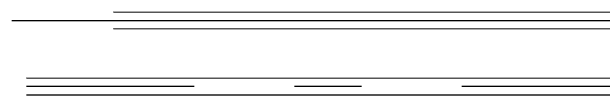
# Model space of a CAD drawing. Extents: x 878294 to 983419, y -99592 to -40192.
# Drawn here: x 969270 to 972808, y -52365 to -51868 of the extents above; entities that cross this region are included whole.
import ezdxf

# ---------------------------------------------------------------- set-up
doc = ezdxf.new("R2010")
doc.units = 0
doc.header["$LTSCALE"] = 2000
doc.header["$MEASUREMENT"] = 0
doc.linetypes.add('AM_DIN_G_W050', pattern=[13.75, 9.75, -1.5, 1, -1.5])
doc.linetypes.add('CONTINU', pattern=[0])
doc.layers.add('3', color=3, linetype='CONTINUOUS')
doc.layers.add('AM_7', color=4, linetype='AM_DIN_G_W050', lineweight=25)

msp = doc.modelspace()

# ---------------------------------------------------------------- linework, layer by layer
at = {"layer": '3', "linetype": 'Continuous', "lineweight": -3}
for p, q in [((969877.4, -51968.05, 0), (975139.54, -51971.76, 0)), ((974703.63, -52364.92, 0), (969357.59, -52364.57, 0))]:
    msp.add_line(p, q, dxfattribs=at)
at = {"layer": 'AM_7', "color": 3, "linetype": 'CONTINU', "lineweight": -3}
for p, q in [((969877.4, -51868.04, 0), (975156.69, -51871.78, 0)), ((974703.63, -52264.93, 0), (969357.37, -52264.57, 0))]:
    msp.add_line(p, q, dxfattribs=at)
at = {"layer": 'AM_7', "lineweight": -3, "ltscale": 0.2}
for p, q in [((969269.65, -51919.02, 0), (977875.26, -51919.02, 0)), ((975861.5, -52314.22, 0), (969357.48, -52314.22, 0))]:
    msp.add_line(p, q, dxfattribs=at)

doc.saveas('drawing.dxf')
